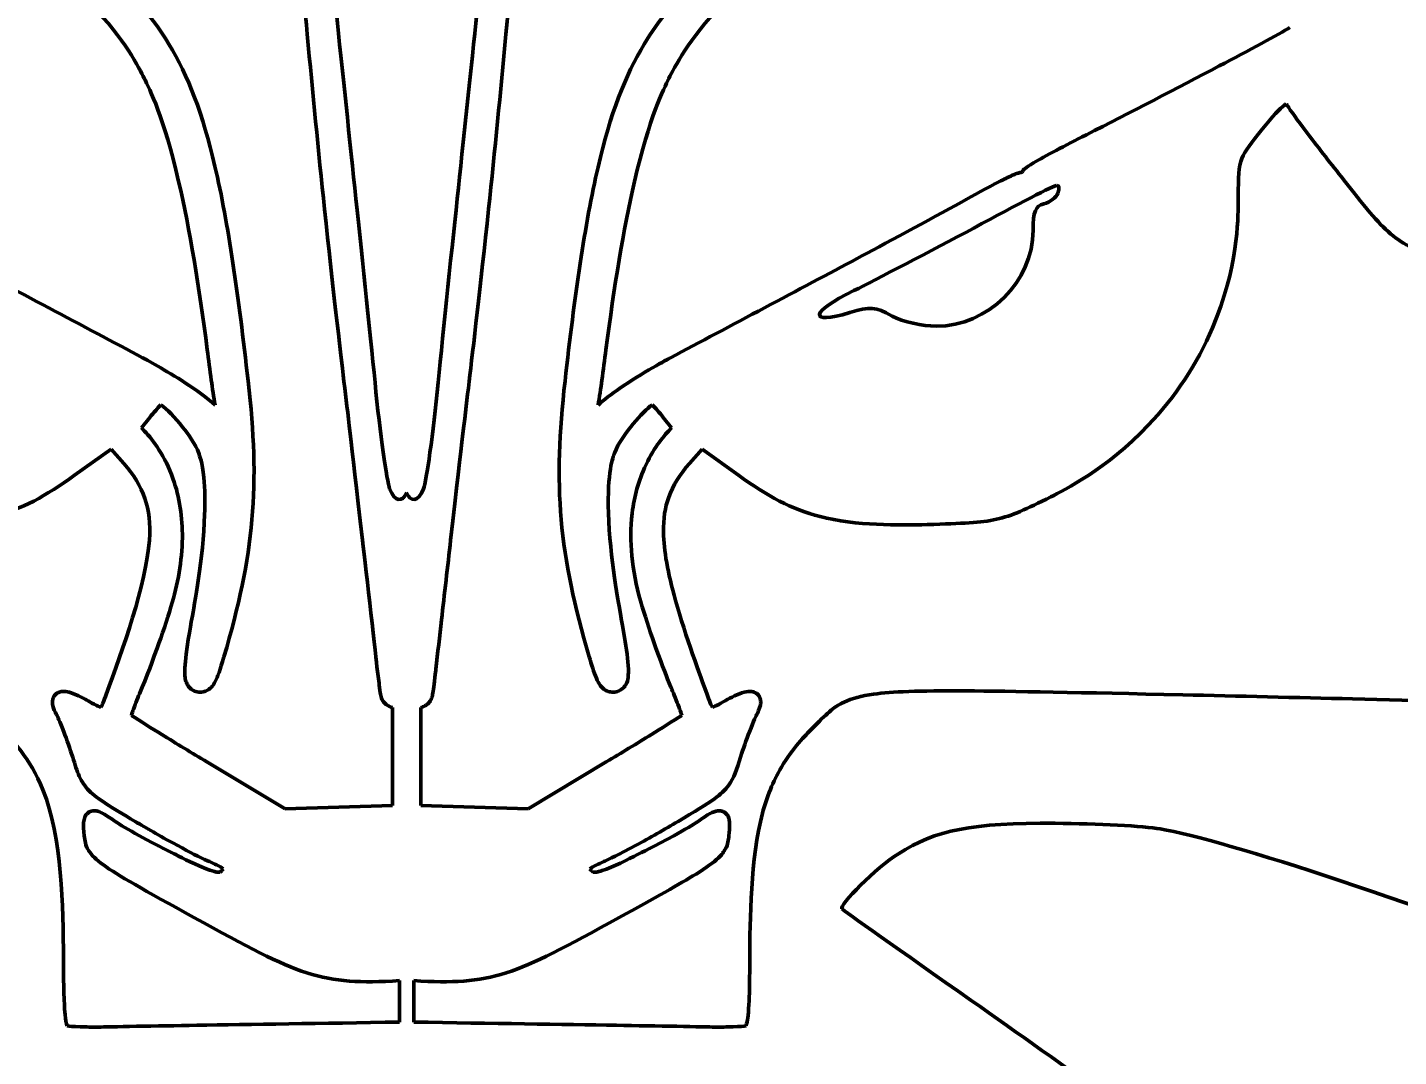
# Model space of a CAD drawing. Header units: millimetres. Extents: x 0 to 594, y 0 to 420.
# Drawn here: x 196.2 to 292.7, y 225.1 to 297.5 of the extents above; entities that cross this region are included whole.
import ezdxf

# ---------------------------------------------------------------- set-up
doc = ezdxf.new("R2010")
doc.units = ezdxf.units.MM
doc.header["$LTSCALE"] = 0.75
doc.layers.add('Dimensions', color=7, linetype='Continuous', lineweight=25)
doc.layers.add('Visible', color=7, linetype='Continuous', lineweight=50)
doc.styles.get("Standard").update_dxf_attribs({"font": 'arial.ttf'})
doc.dimstyles.new('ISO-25', dxfattribs={"dimtxt": 3.5, "dimasz": 3.5, "dimexe": 2.1, "dimexo": 2.1, "dimgap": 1.4, "dimtad": 1, "dimzin": 12, "dimdsep": 46, "dimtxsty": 'Standard', "dimcen": 0, "dimclrd": 256, "dimclre": 256, "dimclrt": 256, "dimazin": 3, "dimtp": 0.1, "dimtm": 0.1, "dimtfac": 0.714286, "dimtmove": 0, "dimatfit": 3, "dimfxl": 1, "dimtzin": 12, "dimarcsym": 0})

# ---------------------------------------------------------------- blocks, each defined once
blk = doc.blocks.new('*D9')
at = {"layer": 'Defpoints', "color": 0, "transparency": 16777216}
for p in [(76.672313, 249.215953), (369.113087, 249.215953), (369.113087, 22.303294)]:
    blk.add_point(p, dxfattribs=at)
at = {"layer": 'Dimensions', "lineweight": -2, "transparency": 16777216}
for p, q in [((76.672313, 247.115953), (76.672313, 20.203294)), ((369.113087, 247.115953), (369.113087, 20.203294)), ((80.172313, 22.303294), (365.613087, 22.303294))]:
    blk.add_line(p, q, dxfattribs=at)
at = {"layer": 'Dimensions', "transparency": 16777216}
for points in [[(80.172313, 22.886627), (80.172313, 21.71996), (76.672313, 22.303294)], [(365.613087, 22.886627), (365.613087, 21.71996), (369.113087, 22.303294)]]:
    blk.add_solid(points, dxfattribs=at)
at = {"layer": 'Dimensions', "transparency": 16777216, "insert": (222.8927, 25.490299), "char_height": 3.5, "attachment_point": 5}
blk.add_mtext('292.44', dxfattribs=at)
blk = doc.blocks.new('*D12')
at = {"layer": 'Defpoints', "color": 0, "transparency": 16777216}
for p in [(223.95971, 403.259627), (223.3927, 105.70702), (403.937797, 105.362977)]:
    blk.add_point(p, dxfattribs=at)
at = {"layer": 'Dimensions', "lineweight": -2, "transparency": 16777216}
for p, q in [((226.059706, 403.255625), (406.604803, 402.911582)), ((404.498137, 399.41559), (403.944466, 108.862971)), ((225.492696, 105.703018), (406.037793, 105.358975))]:
    blk.add_line(p, q, dxfattribs=at)
at = {"layer": 'Dimensions', "transparency": 16777216}
for points in [[(403.914805, 399.416702), (405.081469, 399.414479), (404.504807, 402.915584)], [(403.361134, 108.864082), (404.527799, 108.861859), (403.937797, 105.362977)]]:
    blk.add_solid(points, dxfattribs=at)
at = {"layer": 'Dimensions', "transparency": 16777216, "insert": (401.034302, 254.145354), "char_height": 3.5, "attachment_point": 5, "rotation": 89.89079416}
blk.add_mtext('297.55', dxfattribs=at)

msp = doc.modelspace()

# ---------------------------------------------------------------- linework, layer by layer
at = {"layer": 'Visible'}
for p, q in [((204.826, 270.083, 7.5), (204.248, 269.34, 7.5)), ((204.248, 269.34, 7.5), (204.455, 269.122, 7.5)), ((241.537, 269.34, 7.5), (240.959, 270.083, 7.5)), ((241.33, 269.122, 7.5), (241.537, 269.34, 7.5)), ((202.1, 267.85, 7.5), (199.531, 266.01, 7.5)), ((202.99, 266.841, 7.5), (202.1, 267.85, 7.5)), ((243.686, 267.85, 7.5), (242.795, 266.841, 7.5)), ((246.254, 266.01, 7.5), (243.686, 267.85, 7.5)), ((221.893, 242.779, 7.5), (221.893, 249.683, 7.5)), ((223.893, 249.683, 7.5), (223.893, 242.779, 7.5)), ((208.842, 245.843, 7.5), (214.344, 242.541, 7.5)), ((231.441, 242.541, 7.5), (236.944, 245.843, 7.5)), ((214.344, 242.541, 7.5), (221.893, 242.779, 7.5)), ((223.893, 242.779, 7.5), (231.441, 242.541, 7.5)), ((222.393, 227.542, 7.5), (222.393, 230.458, 7.5)), ((223.393, 230.458, 7.5), (223.393, 227.542, 7.5))]:
    msp.add_line(p, q, dxfattribs=at)
for points, knots in [([(215.904, 297.04, 7.5), (215.555, 300.641, 7.5), (215.353, 302.758, 7.5), (215.015, 305.511, 7.5), (214.82, 306.906, 7.5), (214.578, 307.473, 7.5)], [0, 0, 0, 0, 1.085245, 1.085245, 1.75297, 1.75297, 1.75297, 1.75297]), ([(231.208, 307.473, 7.5), (231.073, 307.158, 7.5), (230.966, 306.617, 7.5), (230.623, 304.751, 7.5), (230.348, 301.859, 7.5), (229.881, 297.04, 7.5)], [0, 0, 0, 0, 0.1030028, 0.1030028, 0.6949601, 0.6949601, 0.6949601, 0.6949601]), ([(197.804, 304.724, 7.5), (198.78, 304.225, 7.5), (199.806, 303.438, 7.5), (202.701, 300.951, 7.5), (204.9, 298.48, 7.5), (206.169, 296.339, 7.5)], [0, 0, 0, 0, 0.329047, 0.329047, 1.140459, 1.140459, 1.140459, 1.140459]), ([(239.617, 296.339, 7.5), (240.556, 297.925, 7.5), (241.997, 299.677, 7.5), (244.959, 302.654, 7.5), (246.602, 304.018, 7.5), (247.981, 304.724, 7.5)], [0, 0, 0, 0, 0.552989, 0.552989, 1.089423, 1.089423, 1.089423, 1.089423]), ([(204.428, 293.933, 7.5), (204.092, 294.604, 7.5), (203.013, 296.764, 7.5), (199.253, 300.56, 7.5), (197.521, 301.832, 7.5), (195.632, 302.844, 7.5)], [0, 0, 0, 0, 0.2250321, 0.2250321, 0.3755521, 0.3755521, 0.3755521, 0.3755521]), ([(250.154, 302.844, 7.5), (248.264, 301.832, 7.5), (246.532, 300.56, 7.5), (242.773, 296.764, 7.5), (241.693, 294.604, 7.5), (241.358, 293.933, 7.5)], [0, 0, 0, 0, 0.642857, 0.642857, 1.603949, 1.603949, 1.603949, 1.603949]), ([(270.729, 289.961, 7.5), (273.766, 291.51, 7.5), (277.164, 293.262, 7.5), (282.081, 295.853, 7.5), (284.351, 297.067, 7.5), (285.055, 297.515, 7.5)], [0, 0, 0, 0, 1.022757, 1.022757, 1.719992, 1.719992, 1.719992, 1.719992]), ([(206.169, 296.339, 7.5), (207.521, 294.112, 7.5), (208.542, 291.451, 7.5), (210.347, 283.726, 7.5), (211.068, 278.616, 7.5), (211.742, 272.642, 7.5)], [0, 0, 0, 0, 0.781588, 0.781588, 1.62773, 1.62773, 1.62773, 1.62773]), ([(218.487, 272.608, 7.5), (218.227, 274.803, 7.5), (217.694, 279.319, 7.5), (216.678, 288.903, 7.5), (216.286, 292.915, 7.5), (215.904, 297.04, 7.5)], [0, 0, 0, 0, 0.663102, 0.663102, 1.1768, 1.1768, 1.1768, 1.1768]), ([(229.881, 297.04, 7.5), (229.499, 292.915, 7.5), (229.108, 288.903, 7.5), (228.092, 279.319, 7.5), (227.558, 274.803, 7.5), (227.299, 272.608, 7.5)], [0, 0, 0, 0, 1.242801, 1.242801, 2.84706, 2.84706, 2.84706, 2.84706]), ([(234.043, 272.64, 7.5), (234.716, 278.606, 7.5), (235.433, 283.688, 7.5), (237.234, 291.426, 7.5), (238.258, 294.102, 7.5), (239.617, 296.339, 7.5)], [0, 0, 0, 0, 1.800978, 1.800978, 3.483544, 3.483544, 3.483544, 3.483544]), ([(208.863, 274.845, 7.5), (208.283, 279.287, 7.5), (207.64, 283.3, 7.5), (205.797, 291.225, 7.5), (204.818, 293.162, 7.5), (204.428, 293.933, 7.5)], [0, 0, 0, 0, 1.343805, 1.343805, 3.147369, 3.147369, 3.147369, 3.147369]), ([(241.358, 293.933, 7.5), (240.968, 293.162, 7.5), (239.989, 291.225, 7.5), (238.145, 283.3, 7.5), (237.502, 279.287, 7.5), (236.922, 274.845, 7.5)], [0, 0, 0, 0, 0.2592352, 0.2592352, 0.4523868, 0.4523868, 0.4523868, 0.4523868]), ([(284.799, 292.129, 7.5), (284.756, 292.109, 7.5), (284.679, 292.065, 7.5), (284.17, 291.637, 7.5), (283.601, 290.969, 7.5), (282.855, 290.037, 7.5)], [0, 0, 0, 0, 0.0142425, 0.0142425, 0.05784349, 0.05784349, 0.05784349, 0.05784349]), ([(284.889, 292.001, 7.5), (284.873, 292.027, 7.5), (284.856, 292.054, 7.5), (284.827, 292.096, 7.5), (284.813, 292.113, 7.5), (284.799, 292.129, 7.5)], [0, 0, 0, 0, 0.00907059, 0.00907059, 0.01540379, 0.01540379, 0.01540379, 0.01540379]), ([(288.66, 287.022, 7.5), (287.829, 288.064, 7.5), (286.944, 289.201, 7.5), (285.645, 290.92, 7.5), (285.048, 291.721, 7.5), (284.889, 292.001, 7.5)], [0, 0, 0, 0, 0.3999372, 0.3999372, 0.6724719, 0.6724719, 0.6724719, 0.6724719]), ([(266.213, 287.343, 7.5), (266.234, 287.388, 7.5), (266.26, 287.431, 7.5), (266.329, 287.515, 7.5), (266.372, 287.556, 7.5), (266.527, 287.682, 7.5), (266.701, 287.8, 7.5), (267.804, 288.455, 7.5), (269.199, 289.196, 7.5), (270.729, 289.961, 7.5)], [0, 0, 0, 0, 0.0150546, 0.0150546, 0.0323742, 0.0323742, 0.0665895, 0.0665895, 0.1505627, 0.1505627, 0.1505627, 0.1505627]), ([(282.855, 290.037, 7.5), (282.116, 289.103, 7.5), (281.775, 288.656, 7.5), (281.416, 287.444, 7.5), (281.416, 286.596, 7.5), (281.416, 285.108, 7.5)], [0, 0, 0, 0, 0.3570419, 0.3570419, 0.7481448, 0.7481448, 0.7481448, 0.7481448]), ([(261.94, 285.228, 7.5), (262.8, 285.71, 7.5), (263.772, 286.238, 7.5), (264.888, 286.807, 7.5), (265.238, 286.982, 7.5), (265.614, 287.154, 7.5), (265.73, 287.205, 7.5), (265.958, 287.291, 7.5), (266.055, 287.316, 7.5), (266.152, 287.316, 7.5)], [0, 0, 0, 0, 0.2955438, 0.2955438, 0.3932247, 0.3932247, 0.4256138, 0.4256138, 0.4676525, 0.4676525, 0.4676525, 0.4676525]), ([(266.152, 287.316, 7.5), (266.152, 287.316, 7.5), (266.152, 287.316, 7.5), (266.152, 287.316, 7.5), (266.152, 287.316, 7.5), (266.152, 287.316, 7.5), (266.152, 287.316, 7.5), (266.152, 287.316, 7.5), (266.152, 287.316, 7.5), (266.153, 287.317, 7.5), (266.157, 287.318, 7.5), (266.17, 287.325, 7.5), (266.204, 287.341, 7.5), (266.213, 287.343, 7.5)], [0, 0, 0, 0, 0.00000102, 0.00000102, 0.000003599, 0.000003599, 0.000005651, 0.000005651, 0.000015367, 0.000015367, 0.000131933, 0.000131933, 0.00334078, 0.00334078, 0.00334078, 0.00334078]), ([(295.869, 280.924, 7.5), (294.05, 281.763, 7.5), (293.08, 282.211, 7.5), (291.211, 283.787, 7.5), (290.342, 284.879, 7.5), (288.66, 287.022, 7.5)], [0, 0, 0, 0, 0.600852, 0.600852, 1.192588, 1.192588, 1.192588, 1.192588]), ([(183.845, 285.228, 7.5), (185.982, 284.044, 7.5), (189.532, 282.145, 7.5), (195.121, 279.159, 7.5), (200.263, 276.43, 7.5), (204.316, 274.279, 7.5)], [0, 0, 0, 0, 0.73284, 0.73284, 2.468336, 2.468336, 2.468336, 2.468336]), ([(241.469, 274.279, 7.5), (245.522, 276.43, 7.5), (250.664, 279.159, 7.5), (256.254, 282.145, 7.5), (259.803, 284.044, 7.5), (261.94, 285.228, 7.5)], [0, 0, 0, 0, 1.376563, 1.376563, 1.957838, 1.957838, 1.957838, 1.957838]), ([(281.416, 285.108, 7.5), (281.411, 284.088, 7.5), (281.395, 280.56, 7.5), (278.525, 273.839, 7.5), (276.99, 271.524, 7.5), (272.147, 266.434, 7.5), (269.132, 264.942, 7.5), (268.239, 264.5, 7.5)], [0, 0, 0, 0, 0.3059041, 0.3059041, 0.4913188, 0.4913188, 0.7779975, 0.7779975, 0.7779975, 0.7779975]), ([(204.316, 274.279, 7.5), (204.556, 274.151, 7.5), (205.915, 273.422, 7.5), (207.989, 272.069, 7.5), (208.91, 271.435, 7.5), (209.413, 270.931, 7.5)], [0, 0, 0, 0, 0.081646, 0.081646, 0.1191829, 0.1191829, 0.1191829, 0.1191829]), ([(209.413, 270.931, 7.5), (209.322, 271.475, 7.5), (209.222, 272.167, 7.5), (209.05, 273.402, 7.5), (208.952, 274.149, 7.5), (208.863, 274.845, 7.5)], [0, 0, 0, 0, 0.1653684, 0.1653684, 0.3782228, 0.3782228, 0.3782228, 0.3782228]), ([(236.922, 274.845, 7.5), (236.833, 274.149, 7.5), (236.735, 273.402, 7.5), (236.563, 272.167, 7.5), (236.464, 271.475, 7.5), (236.372, 270.931, 7.5)], [0, 0, 0, 0, 0.210509, 0.210509, 0.3740552, 0.3740552, 0.3740552, 0.3740552]), ([(236.372, 270.931, 7.5), (236.743, 271.302, 7.5), (237.337, 271.741, 7.5), (239.48, 273.213, 7.5), (241.28, 274.178, 7.5), (241.469, 274.279, 7.5)], [0, 0, 0, 0, 0.157493, 0.157493, 0.6171201, 0.6171201, 0.6171201, 0.6171201]), ([(211.742, 272.642, 7.5), (212.159, 268.99, 7.5), (212.282, 265.965, 7.5), (211.742, 259.81, 7.5), (211.09, 256.818, 7.5), (210.042, 253.238, 7.5)], [0, 0, 0, 0, 1.102597, 1.102597, 2.208065, 2.208065, 2.208065, 2.208065]), ([(220.829, 252.363, 7.5), (220.761, 252.969, 7.5), (220.044, 259.266, 7.5), (218.909, 269.122, 7.5), (218.797, 270.051, 7.5), (218.487, 272.608, 7.5)], [0, 0, 0, 0, 0.1828314, 0.1828314, 0.8264784, 0.8264784, 0.8264784, 0.8264784]), ([(227.299, 272.608, 7.5), (226.989, 270.051, 7.5), (226.876, 269.122, 7.5), (225.779, 259.596, 7.5), (225.555, 257.635, 7.5), (225.217, 254.675, 7.5), (225.085, 253.519, 7.5), (224.957, 252.363, 7.5)], [0, 0, 0, 0, 0.772644, 0.772644, 0.958893, 0.958893, 1.078176, 1.078176, 1.078176, 1.078176]), ([(235.744, 253.237, 7.5), (234.696, 256.817, 7.5), (234.043, 259.809, 7.5), (233.503, 265.964, 7.5), (233.627, 268.989, 7.5), (234.043, 272.64, 7.5)], [0, 0, 0, 0, 1.119171, 1.119171, 2.235421, 2.235421, 2.235421, 2.235421]), ([(205.607, 270.973, 7.5), (205.483, 270.848, 7.5), (205.357, 270.709, 7.5), (205.099, 270.417, 7.5), (204.96, 270.25, 7.5), (204.826, 270.083, 7.5)], [0, 0, 0, 0, 0.0526769, 0.0526769, 0.1157608, 0.1157608, 0.1157608, 0.1157608]), ([(208.266, 267.569, 7.5), (208.046, 268.156, 7.5), (207.522, 268.904, 7.5), (206.594, 270.08, 7.5), (206.019, 270.662, 7.5), (205.607, 270.973, 7.5)], [0, 0, 0, 0, 0.187954, 0.187954, 0.4486485, 0.4486485, 0.4486485, 0.4486485]), ([(240.179, 270.973, 7.5), (239.821, 270.703, 7.5), (239.333, 270.223, 7.5), (238.39, 269.087, 7.5), (237.769, 268.234, 7.5), (237.52, 267.569, 7.5)], [0, 0, 0, 0, 0.1344241, 0.1344241, 0.2596589, 0.2596589, 0.2596589, 0.2596589]), ([(240.959, 270.083, 7.5), (240.826, 270.25, 7.5), (240.686, 270.417, 7.5), (240.429, 270.709, 7.5), (240.302, 270.848, 7.5), (240.179, 270.973, 7.5)], [0, 0, 0, 0, 0.0639793, 0.0639793, 0.117404, 0.117404, 0.117404, 0.117404]), ([(204.455, 269.122, 7.5), (205.064, 268.455, 7.5), (205.883, 267.377, 7.5), (206.928, 264.445, 7.5), (207.128, 263.032, 7.5), (207.097, 259.971, 7.5), (206.795, 258.332, 7.5), (206.308, 256.761, 7.5)], [0, 0, 0, 0, 0.2710402, 0.2710402, 0.4978995, 0.4978995, 0.759713, 0.759713, 0.759713, 0.759713]), ([(239.477, 256.761, 7.5), (238.8, 258.945, 7.5), (238.555, 261.021, 7.5), (238.823, 264.081, 7.5), (239.083, 265.217, 7.5), (240.089, 267.628, 7.5), (240.805, 268.547, 7.5), (241.33, 269.122, 7.5)], [0, 0, 0, 0, 0.685784, 0.685784, 1.104487, 1.104487, 1.626359, 1.626359, 1.626359, 1.626359]), ([(207.781, 255.922, 7.5), (207.952, 256.834, 7.5), (208.572, 260.141, 7.5), (208.713, 264.092, 7.5), (208.708, 265.013, 7.5), (208.515, 266.922, 7.5), (208.324, 267.418, 7.5), (208.266, 267.569, 7.5)], [0, 0, 0, 0, 0.2783513, 0.2783513, 0.3547972, 0.3547972, 0.4511608, 0.4511608, 0.4511608, 0.4511608]), ([(237.52, 267.569, 7.5), (237.415, 267.298, 7.5), (237.006, 266.235, 7.5), (237.2, 260.214, 7.5), (237.832, 256.845, 7.5), (238.005, 255.922, 7.5)], [0, 0, 0, 0, 0.0872296, 0.0872296, 0.1816448, 0.1816448, 0.1816448, 0.1816448]), ([(201.745, 250.592, 7.5), (202.871, 253.629, 7.5), (204.582, 258.354, 7.5), (204.872, 262.62, 7.5), (204.757, 263.559, 7.5), (204.182, 265.252, 7.5), (203.692, 266.032, 7.5), (202.99, 266.841, 7.5)], [0, 0, 0, 0, 0.971519, 0.971519, 1.339888, 1.339888, 1.728156, 1.728156, 1.728156, 1.728156]), ([(242.795, 266.841, 7.5), (242.122, 266.065, 7.5), (241.638, 265.311, 7.5), (241.083, 263.752, 7.5), (240.954, 262.955, 7.5), (240.99, 260.709, 7.5), (241.269, 259.166, 7.5), (242.523, 254.685, 7.5), (243.567, 251.869, 7.5), (244.04, 250.592, 7.5)], [0, 0, 0, 0, 0.308414, 0.308414, 0.569734, 0.569734, 0.920281, 0.920281, 1.371852, 1.371852, 1.371852, 1.371852]), ([(199.531, 266.01, 7.5), (197.495, 264.539, 7.5), (195.811, 263.621, 7.5), (191.28, 262.448, 7.5), (188.21, 262.495, 7.5), (186.247, 262.543, 7.5)], [0, 0, 0, 0, 0.753793, 0.753793, 1.696052, 1.696052, 1.696052, 1.696052]), ([(259.538, 262.543, 7.5), (257.575, 262.495, 7.5), (254.506, 262.448, 7.5), (249.974, 263.621, 7.5), (248.291, 264.539, 7.5), (246.254, 266.01, 7.5)], [0, 0, 0, 0, 0.589167, 0.589167, 1.060491, 1.060491, 1.060491, 1.060491]), ([(268.239, 264.5, 7.5), (266.458, 263.619, 7.5), (265.525, 263.163, 7.5), (263.29, 262.664, 7.5), (262.025, 262.623, 7.5), (259.538, 262.543, 7.5)], [0, 0, 0, 0, 0.596009, 0.596009, 1.184304, 1.184304, 1.184304, 1.184304]), ([(206.308, 256.761, 7.5), (206.041, 255.849, 7.5), (205.669, 254.761, 7.5), (204.769, 252.26, 7.5), (204.504, 251.625, 7.5), (204.288, 251.105, 7.5)], [0, 0, 0, 0, 0.2851659, 0.2851659, 0.7836532, 0.7836532, 0.7836532, 0.7836532]), ([(241.498, 251.105, 7.5), (241.165, 251.903, 7.5), (240.953, 252.436, 7.5), (240.117, 254.761, 7.5), (239.744, 255.849, 7.5), (239.477, 256.761, 7.5)], [0, 0, 0, 0, 0.259477, 0.259477, 0.4263312, 0.4263312, 0.4263312, 0.4263312]), ([(210.042, 253.238, 7.5), (209.772, 252.312, 7.5), (209.583, 251.809, 7.5), (209.357, 251.36, 7.5), (209.275, 251.23, 7.5), (209.101, 251.039, 7.5), (209.019, 250.969, 7.5), (208.816, 250.845, 7.5), (208.695, 250.797, 7.5), (208.434, 250.747, 7.5), (208.296, 250.748, 7.5), (208.036, 250.802, 7.5), (207.915, 250.851, 7.5), (207.711, 250.985, 7.5), (207.625, 251.063, 7.5), (207.487, 251.238, 7.5), (207.434, 251.332, 7.5), (207.35, 251.54, 7.5), (207.323, 251.651, 7.5), (207.282, 251.951, 7.5), (207.279, 252.175, 7.5), (207.356, 253.598, 7.5), (207.7, 255.481, 7.5), (207.781, 255.922, 7.5)], [0, 0, 0, 0, 0.289463, 0.289463, 0.43766, 0.43766, 0.545321, 0.545321, 0.673865, 0.673865, 0.810175, 0.810175, 0.938566, 0.938566, 1.053402, 1.053402, 1.160608, 1.160608, 1.275729, 1.275729, 1.458944, 1.458944, 2.183778, 2.183778, 2.183778, 2.183778]), ([(238.005, 255.922, 7.5), (238.227, 254.706, 7.5), (238.601, 252.66, 7.5), (238.458, 251.623, 7.5), (238.417, 251.452, 7.5), (238.259, 251.178, 7.5), (238.18, 251.082, 7.5), (237.981, 250.913, 7.5), (237.862, 250.846, 7.5), (237.605, 250.763, 7.5), (237.471, 250.747, 7.5), (237.219, 250.765, 7.5), (237.104, 250.794, 7.5), (236.895, 250.885, 7.5), (236.802, 250.943, 7.5), (236.635, 251.087, 7.5), (236.563, 251.17, 7.5), (236.418, 251.378, 7.5), (236.338, 251.525, 7.5), (236.078, 252.138, 7.5), (235.897, 252.712, 7.5), (235.744, 253.237, 7.5)], [0, 0, 0, 0, 0.3709892, 0.3709892, 0.4324483, 0.4324483, 0.4722058, 0.4722058, 0.5158316, 0.5158316, 0.5587925, 0.5587925, 0.5967753, 0.5967753, 0.6317797, 0.6317797, 0.667342, 0.667342, 0.7123111, 0.7123111, 0.7996645, 0.7996645, 0.7996645, 0.7996645]), ([(221.077, 250.507, 7.5), (221.051, 250.619, 7.5), (221.029, 250.774, 7.5), (220.938, 251.502, 7.5), (220.887, 251.933, 7.5), (220.829, 252.363, 7.5)], [0, 0, 0, 0, 0.03445406, 0.03445406, 0.08442119, 0.08442119, 0.08442119, 0.08442119]), ([(224.957, 252.363, 7.5), (224.944, 252.272, 7.5), (224.92, 252.094, 7.5), (224.795, 251.093, 7.5), (224.757, 250.721, 7.5), (224.709, 250.507, 7.5)], [0, 0, 0, 0, 0.02769751, 0.02769751, 0.08680442, 0.08680442, 0.08680442, 0.08680442]), ([(204.288, 251.105, 7.5), (204.158, 250.803, 7.5), (204.032, 250.505, 7.5), (203.732, 249.723, 7.5), (203.615, 249.404, 7.5), (203.524, 249.12, 7.5)], [0, 0, 0, 0, 0.0984, 0.0984, 0.1544879, 0.1544879, 0.1544879, 0.1544879]), ([(242.262, 249.12, 7.5), (242.17, 249.404, 7.5), (242.054, 249.723, 7.5), (241.754, 250.504, 7.5), (241.555, 250.972, 7.5), (241.498, 251.105, 7.5)], [0, 0, 0, 0, 0.0894853, 0.0894853, 0.2461597, 0.2461597, 0.2461597, 0.2461597]), ([(251.391, 248.155, 7.5), (252.505, 249.269, 7.5), (252.856, 249.658, 7.5), (254.226, 250.308, 7.5), (254.877, 250.487, 7.5), (258.356, 250.977, 7.5), (263.115, 250.874, 7.5), (277.514, 250.565, 7.5)], [0, 0, 0, 0, 0.472602, 0.472602, 0.782133, 0.782133, 1.699563, 1.699563, 1.699563, 1.699563]), ([(198.241, 249.196, 7.5), (198.176, 249.323, 7.5), (198.022, 249.618, 7.5), (197.969, 250.019, 7.5), (197.969, 250.124, 7.5), (198.009, 250.321, 7.5), (198.045, 250.408, 7.5), (198.148, 250.562, 7.5), (198.212, 250.626, 7.5), (198.359, 250.723, 7.5), (198.437, 250.757, 7.5), (198.615, 250.801, 7.5), (198.712, 250.808, 7.5), (198.943, 250.796, 7.5), (199.095, 250.766, 7.5), (199.75, 250.554, 7.5), (200.283, 250.253, 7.5), (200.478, 250.143, 7.5)], [0, 0, 0, 0, 0.0426031, 0.0426031, 0.0577389, 0.0577389, 0.0713513, 0.0713513, 0.0843674, 0.0843674, 0.0966405, 0.0966405, 0.1106618, 0.1106618, 0.1296525, 0.1296525, 0.1780279, 0.1780279, 0.1780279, 0.1780279]), ([(200.478, 250.143, 7.5), (200.631, 250.055, 7.5), (200.869, 249.919, 7.5), (201.116, 249.797, 7.5), (201.273, 249.721, 7.5), (201.373, 249.698, 7.5)], [0, 0, 0, 0, 0.05277031, 0.05277031, 0.06930545, 0.06930545, 0.06930545, 0.06930545]), ([(201.373, 249.698, 7.5), (201.431, 249.777, 7.5), (201.494, 249.924, 7.5), (201.597, 250.169, 7.5), (201.681, 250.41, 7.5), (201.745, 250.592, 7.5)], [0, 0, 0, 0, 0.0292837, 0.0292837, 0.1206966, 0.1206966, 0.1206966, 0.1206966]), ([(221.893, 249.683, 7.5), (221.761, 249.708, 7.5), (221.635, 249.758, 7.5), (221.417, 249.901, 7.5), (221.326, 249.988, 7.5), (221.202, 250.161, 7.5), (221.161, 250.238, 7.5), (221.106, 250.38, 7.5), (221.088, 250.443, 7.5), (221.077, 250.507, 7.5)], [0, 0, 0, 0, 0.0403118, 0.0403118, 0.0779812, 0.0779812, 0.104118, 0.104118, 0.1236165, 0.1236165, 0.1236165, 0.1236165]), ([(224.709, 250.507, 7.5), (224.686, 250.381, 7.5), (224.64, 250.261, 7.5), (224.503, 250.037, 7.5), (224.411, 249.937, 7.5), (224.239, 249.813, 7.5), (224.171, 249.775, 7.5), (224.033, 249.717, 7.5), (223.964, 249.696, 7.5), (223.893, 249.683, 7.5)], [0, 0, 0, 0, 0.0383987, 0.0383987, 0.0788545, 0.0788545, 0.1020654, 0.1020654, 0.1238193, 0.1238193, 0.1238193, 0.1238193]), ([(244.04, 250.592, 7.5), (244.103, 250.414, 7.5), (244.186, 250.178, 7.5), (244.288, 249.932, 7.5), (244.353, 249.779, 7.5), (244.412, 249.698, 7.5)], [0, 0, 0, 0, 0.05647902, 0.05647902, 0.07561138, 0.07561138, 0.07561138, 0.07561138]), ([(244.412, 249.698, 7.5), (244.509, 249.72, 7.5), (244.655, 249.79, 7.5), (244.901, 249.91, 7.5), (245.139, 250.046, 7.5), (245.307, 250.143, 7.5)], [0, 0, 0, 0, 0.029628, 0.029628, 0.1348362, 0.1348362, 0.1348362, 0.1348362]), ([(245.307, 250.143, 7.5), (245.499, 250.251, 7.5), (246.024, 250.547, 7.5), (246.709, 250.773, 7.5), (246.889, 250.805, 7.5), (247.148, 250.804, 7.5), (247.25, 250.788, 7.5), (247.435, 250.72, 7.5), (247.515, 250.672, 7.5), (247.649, 250.548, 7.5), (247.701, 250.476, 7.5), (247.776, 250.318, 7.5), (247.798, 250.235, 7.5), (247.818, 250.048, 7.5), (247.811, 249.945, 7.5), (247.739, 249.573, 7.5), (247.601, 249.305, 7.5), (247.544, 249.196, 7.5)], [0, 0, 0, 0, 0.0658427, 0.0658427, 0.0967479, 0.0967479, 0.1173343, 0.1173343, 0.1360599, 0.1360599, 0.1538439, 0.1538439, 0.1710276, 0.1710276, 0.1914142, 0.1914142, 0.2465495, 0.2465495, 0.2465495, 0.2465495]), ([(277.514, 250.565, 7.5), (281.383, 250.474, 7.5), (285.573, 250.373, 7.5), (294.048, 250.165, 7.5), (298.803, 250.046, 7.5), (303.409, 249.929, 7.5)], [0, 0, 0, 0, 1.160964, 1.160964, 2.536268, 2.536268, 2.536268, 2.536268]), ([(199.397, 246.184, 7.5), (199.205, 246.761, 7.5), (198.979, 247.4, 7.5), (198.424, 248.856, 7.5), (198.392, 248.917, 7.5), (198.241, 249.196, 7.5)], [0, 0, 0, 0, 0.1824785, 0.1824785, 0.47067, 0.47067, 0.47067, 0.47067]), ([(203.524, 249.12, 7.5), (204.124, 248.729, 7.5), (205.007, 248.18, 7.5), (206.686, 247.144, 7.5), (207.79, 246.474, 7.5), (208.842, 245.843, 7.5)], [0, 0, 0, 0, 0.2148085, 0.2148085, 0.5524922, 0.5524922, 0.5524922, 0.5524922]), ([(236.944, 245.843, 7.5), (237.996, 246.474, 7.5), (239.099, 247.144, 7.5), (240.779, 248.18, 7.5), (241.661, 248.729, 7.5), (242.262, 249.12, 7.5)], [0, 0, 0, 0, 0.3680911, 0.3680911, 0.6022425, 0.6022425, 0.6022425, 0.6022425]), ([(247.544, 249.196, 7.5), (247.501, 249.117, 7.5), (247.333, 248.783, 7.5), (246.807, 247.4, 7.5), (246.581, 246.761, 7.5), (246.388, 246.184, 7.5)], [0, 0, 0, 0, 0.02702927, 0.02702927, 0.04567317, 0.04567317, 0.04567317, 0.04567317]), ([(194.394, 248.155, 7.5), (195.084, 247.457, 7.5), (196.392, 246.134, 7.5), (198.646, 240.555, 7.5), (198.731, 235.657, 7.5), (198.747, 232.008, 7.5)], [0, 0, 0, 0, 0.2944513, 0.2944513, 0.7265444, 0.7265444, 0.7265444, 0.7265444]), ([(247.039, 232.008, 7.5), (247.05, 234.672, 7.5), (247.102, 239.099, 7.5), (248.244, 243.381, 7.5), (248.665, 244.454, 7.5), (250.073, 246.821, 7.5), (250.996, 247.755, 7.5), (251.391, 248.155, 7.5)], [0, 0, 0, 0, 0.799007, 0.799007, 1.090371, 1.090371, 1.471532, 1.471532, 1.471532, 1.471532]), ([(203.786, 241.658, 7.5), (202.047, 242.689, 7.5), (201.144, 243.227, 7.5), (200.248, 244.129, 7.5), (200.035, 244.453, 7.5), (199.691, 245.213, 7.5), (199.557, 245.643, 7.5), (199.397, 246.184, 7.5)], [0, 0, 0, 0, 0.606597, 0.606597, 0.935048, 0.935048, 1.249083, 1.249083, 1.249083, 1.249083]), ([(246.388, 246.184, 7.5), (246.127, 245.303, 7.5), (245.936, 244.716, 7.5), (245.301, 243.855, 7.5), (244.984, 243.564, 7.5), (243.978, 242.831, 7.5), (243.172, 242.353, 7.5), (241.999, 241.658, 7.5)], [0, 0, 0, 0, 0.275727, 0.275727, 0.4540203, 0.4540203, 0.6934681, 0.6934681, 0.6934681, 0.6934681]), ([(200.21, 240.648, 7.5), (200.166, 241.053, 7.5), (200.147, 241.349, 7.5), (200.175, 241.719, 7.5), (200.199, 241.848, 7.5), (200.295, 242.075, 7.5), (200.353, 242.149, 7.5), (200.466, 242.265, 7.5), (200.54, 242.316, 7.5), (200.7, 242.384, 7.5), (200.782, 242.402, 7.5), (200.956, 242.411, 7.5), (201.045, 242.4, 7.5), (201.253, 242.348, 7.5), (201.38, 242.294, 7.5), (201.768, 242.085, 7.5), (202.065, 241.883, 7.5), (202.421, 241.626, 7.5)], [0, 0, 0, 0, 0.1222364, 0.1222364, 0.1946641, 0.1946641, 0.2632083, 0.2632083, 0.3500249, 0.3500249, 0.4302904, 0.4302904, 0.5168491, 0.5168491, 0.6346702, 0.6346702, 0.8318127, 0.8318127, 0.8318127, 0.8318127]), ([(243.364, 241.626, 7.5), (243.745, 241.901, 7.5), (244.031, 242.093, 7.5), (244.457, 242.322, 7.5), (244.629, 242.387, 7.5), (244.912, 242.415, 7.5), (245.005, 242.401, 7.5), (245.164, 242.357, 7.5), (245.245, 242.317, 7.5), (245.381, 242.209, 7.5), (245.436, 242.146, 7.5), (245.527, 241.999, 7.5), (245.56, 241.917, 7.5), (245.614, 241.709, 7.5), (245.626, 241.575, 7.5), (245.629, 241.21, 7.5), (245.608, 240.952, 7.5), (245.575, 240.648, 7.5)], [0, 0, 0, 0, 0.1408446, 0.1408446, 0.2572768, 0.2572768, 0.3400592, 0.3400592, 0.441701, 0.441701, 0.5354253, 0.5354253, 0.635502, 0.635502, 0.7748389, 0.7748389, 0.9704153, 0.9704153, 0.9704153, 0.9704153]), ([(202.421, 241.626, 7.5), (202.698, 241.442, 7.5), (203.3, 241.087, 7.5), (205.406, 239.927, 7.5), (206.465, 239.409, 7.5), (206.645, 239.321, 7.5)], [0, 0, 0, 0, 0.0997069, 0.0997069, 0.2669885, 0.2669885, 0.2669885, 0.2669885]), ([(208.885, 238.89, 7.5), (208.282, 239.148, 7.5), (207.72, 239.449, 7.5), (205.373, 240.724, 7.5), (204.604, 241.174, 7.5), (203.786, 241.658, 7.5)], [0, 0, 0, 0, 0.1968731, 0.1968731, 0.4714366, 0.4714366, 0.4714366, 0.4714366]), ([(241.999, 241.658, 7.5), (241.053, 241.098, 7.5), (240, 240.5, 7.5), (237.798, 239.303, 7.5), (237.063, 238.959, 7.5), (236.9, 238.89, 7.5)], [0, 0, 0, 0, 0.3298534, 0.3298534, 0.7609866, 0.7609866, 0.7609866, 0.7609866]), ([(239.14, 239.321, 7.5), (239.321, 239.409, 7.5), (240.38, 239.927, 7.5), (242.485, 241.087, 7.5), (243.087, 241.442, 7.5), (243.364, 241.626, 7.5)], [0, 0, 0, 0, 0.0603099, 0.0603099, 0.09625716, 0.09625716, 0.09625716, 0.09625716]), ([(207.928, 234.903, 7.5), (204.373, 236.851, 7.5), (202.552, 237.876, 7.5), (201.041, 238.969, 7.5), (200.718, 239.283, 7.5), (200.405, 239.793, 7.5), (200.337, 239.967, 7.5), (200.248, 240.309, 7.5), (200.227, 240.476, 7.5), (200.21, 240.648, 7.5)], [0, 0, 0, 0, 1.216059, 1.216059, 1.846791, 1.846791, 2.190955, 2.190955, 2.520676, 2.520676, 2.520676, 2.520676]), ([(245.575, 240.648, 7.5), (245.546, 240.345, 7.5), (245.5, 240.05, 7.5), (245.229, 239.52, 7.5), (245.068, 239.314, 7.5), (244.501, 238.769, 7.5), (243.988, 238.407, 7.5), (242.133, 237.258, 7.5), (240.37, 236.28, 7.5), (237.858, 234.903, 7.5)], [0, 0, 0, 0, 0.0912639, 0.0912639, 0.1574129, 0.1574129, 0.2637405, 0.2637405, 0.4289413, 0.4289413, 0.4289413, 0.4289413]), ([(206.645, 239.321, 7.5), (207.115, 239.082, 7.5), (208.152, 238.555, 7.5), (209.097, 238.207, 7.5), (209.328, 238.13, 7.5), (209.596, 238.083, 7.5), (209.651, 238.078, 7.5), (209.734, 238.078, 7.5), (209.757, 238.082, 7.5), (209.768, 238.085, 7.5)], [0, 0, 0, 0, 0.1580377, 0.1580377, 0.1964475, 0.1964475, 0.211019, 0.211019, 0.2251172, 0.2251172, 0.2251172, 0.2251172]), ([(236.017, 238.085, 7.5), (236.031, 238.081, 7.5), (236.066, 238.075, 7.5), (236.306, 238.09, 7.5), (236.538, 238.161, 7.5), (237.427, 238.451, 7.5), (238.492, 238.992, 7.5), (239.14, 239.321, 7.5)], [0, 0, 0, 0, 0.0043814, 0.0043814, 0.0161176, 0.0161176, 0.09107046, 0.09107046, 0.09107046, 0.09107046]), ([(209.987, 238.332, 7.5), (209.881, 238.418, 7.5), (209.705, 238.512, 7.5), (209.35, 238.692, 7.5), (209.024, 238.831, 7.5), (208.885, 238.89, 7.5)], [0, 0, 0, 0, 0.0408083, 0.0408083, 0.14995, 0.14995, 0.14995, 0.14995]), ([(236.9, 238.89, 7.5), (236.761, 238.831, 7.5), (236.435, 238.692, 7.5), (236.081, 238.512, 7.5), (235.904, 238.418, 7.5), (235.799, 238.332, 7.5)], [0, 0, 0, 0, 0.0453165, 0.0453165, 0.06226045, 0.06226045, 0.06226045, 0.06226045]), ([(209.768, 238.085, 7.5), (209.813, 238.129, 7.5), (209.86, 238.178, 7.5), (209.931, 238.259, 7.5), (209.961, 238.296, 7.5), (209.987, 238.332, 7.5)], [0, 0, 0, 0, 0.01898062, 0.01898062, 0.03209858, 0.03209858, 0.03209858, 0.03209858]), ([(235.799, 238.332, 7.5), (235.824, 238.296, 7.5), (235.855, 238.259, 7.5), (235.925, 238.178, 7.5), (235.972, 238.129, 7.5), (236.017, 238.085, 7.5)], [0, 0, 0, 0, 0.01309098, 0.01309098, 0.03203257, 0.03203257, 0.03203257, 0.03203257]), ([(222.393, 230.458, 7.5), (219.649, 230.294, 7.5), (217.902, 230.358, 7.5), (213.901, 231.642, 7.5), (211.687, 232.83, 7.5), (207.928, 234.903, 7.5)], [0, 0, 0, 0, 0.824701, 0.824701, 1.633509, 1.633509, 1.633509, 1.633509]), ([(237.858, 234.903, 7.5), (234.098, 232.83, 7.5), (231.885, 231.642, 7.5), (227.883, 230.358, 7.5), (226.137, 230.294, 7.5), (223.393, 230.458, 7.5)], [0, 0, 0, 0, 1.287853, 1.287853, 2.601013, 2.601013, 2.601013, 2.601013]), ([(198.747, 232.008, 7.5), (198.747, 231.318, 7.5), (198.747, 229.824, 7.5), (198.821, 228.505, 7.5), (198.875, 227.611, 7.5), (199.003, 227.27, 7.5)], [0, 0, 0, 0, 0.2070742, 0.2070742, 0.2477583, 0.2477583, 0.2477583, 0.2477583]), ([(246.782, 227.27, 7.5), (246.845, 227.437, 7.5), (246.885, 227.724, 7.5), (247.039, 228.868, 7.5), (247.039, 230.876, 7.5), (247.039, 232.008, 7.5)], [0, 0, 0, 0, 0.0535541, 0.0535541, 0.6903441, 0.6903441, 0.6903441, 0.6903441]), ([(199.003, 227.27, 7.5), (199.162, 227.248, 7.5), (199.457, 227.226, 7.5), (200.33, 227.196, 7.5), (200.791, 227.189, 7.5), (201.215, 227.189, 7.5)], [0, 0, 0, 0, 0.04799808, 0.04799808, 0.09209303, 0.09209303, 0.09209303, 0.09209303]), ([(201.215, 227.189, 7.5), (201.863, 227.212, 7.5), (205.367, 227.269, 7.5), (211.811, 227.373, 7.5), (216.937, 227.453, 7.5), (222.393, 227.542, 7.5)], [0, 0, 0, 0, 0.1946014, 0.1946014, 0.4545693, 0.4545693, 0.4545693, 0.4545693]), ([(223.393, 227.542, 7.5), (228.849, 227.453, 7.5), (233.975, 227.373, 7.5), (240.418, 227.269, 7.5), (243.923, 227.212, 7.5), (244.571, 227.189, 7.5)], [0, 0, 0, 0, 1.637033, 1.637033, 2.86245, 2.86245, 2.86245, 2.86245]), ([(244.571, 227.189, 7.5), (244.994, 227.189, 7.5), (245.456, 227.196, 7.5), (246.329, 227.226, 7.5), (246.624, 227.248, 7.5), (246.782, 227.27, 7.5)], [0, 0, 0, 0, 0.1269252, 0.1269252, 0.2650854, 0.2650854, 0.2650854, 0.2650854])]:
    msp.add_open_spline(points, degree=3, knots=knots, dxfattribs=at)
for points in [[(217.892, 299.119, 7.5), (218.21, 295.944, 7.5), (218.845, 290.149, 7.5), (219.241, 286.22, 7.5)], [(227.893, 299.119, 7.5), (227.576, 295.944, 7.5), (226.941, 290.149, 7.5), (226.544, 286.22, 7.5)], [(219.241, 286.22, 7.5), (219.678, 282.291, 7.5), (220.313, 276.14, 7.5), (220.67, 272.528, 7.5)], [(226.544, 286.22, 7.5), (226.107, 282.291, 7.5), (225.472, 276.14, 7.5), (225.115, 272.528, 7.5)], [(262.818, 283.403, 7.5), (265.874, 285.069, 7.5), (268.494, 286.419, 7.5), (268.652, 286.419, 7.5)], [(268.732, 285.863, 7.5), (268.613, 285.546, 7.5), (268.176, 285.228, 7.5), (267.74, 285.109, 7.5)], [(268.652, 286.419, 7.5), (268.811, 286.419, 7.5), (268.851, 286.181, 7.5), (268.732, 285.863, 7.5)], [(267.74, 285.109, 7.5), (267.144, 284.95, 7.5), (266.986, 284.554, 7.5), (266.986, 283.244, 7.5)], [(254.365, 278.997, 7.5), (255.952, 279.791, 7.5), (259.762, 281.775, 7.5), (262.818, 283.403, 7.5)], [(266.986, 283.244, 7.5), (266.986, 279.632, 7.5), (263.811, 276.497, 7.5), (260.159, 276.497, 7.5)], [(254.087, 277.449, 7.5), (251.111, 276.576, 7.5), (251.269, 277.489, 7.5), (254.365, 278.997, 7.5)], [(257.064, 277.211, 7.5), (255.873, 277.886, 7.5), (255.516, 277.886, 7.5), (254.087, 277.449, 7.5)], [(260.159, 276.497, 7.5), (259.207, 276.497, 7.5), (257.818, 276.814, 7.5), (257.064, 277.211, 7.5)], [(220.67, 272.528, 7.5), (221.027, 268.917, 7.5), (221.504, 265.583, 7.5), (221.702, 265.067, 7.5)], [(225.115, 272.528, 7.5), (224.758, 268.917, 7.5), (224.282, 265.583, 7.5), (224.083, 265.067, 7.5)], [(221.702, 265.067, 7.5), (222.067, 264.123, 7.5), (222.619, 264.09, 7.5), (222.893, 264.789, 7.5)], [(224.083, 265.067, 7.5), (223.718, 264.123, 7.5), (223.166, 264.09, 7.5), (222.893, 264.789, 7.5)], [(257.5, 239.389, 7.5), (260.12, 241.056, 7.5), (262.699, 241.572, 7.5), (268.533, 241.532, 7.5)], [(268.533, 241.532, 7.5), (271.51, 241.493, 7.5), (274.804, 241.334, 7.5), (275.915, 241.135, 7.5)], [(275.915, 241.135, 7.5), (280.598, 240.342, 7.5), (294.211, 235.817, 7.5), (308.618, 230.221, 7.5)], [(253.531, 235.5, 7.5), (253.254, 235.738, 7.5), (255.992, 238.437, 7.5), (257.5, 239.389, 7.5)], [(262.62, 229.07, 7.5), (257.699, 232.523, 7.5), (253.611, 235.42, 7.5), (253.531, 235.5, 7.5)], [(302.704, 200.138, 7.5), (288.377, 210.735, 7.5), (276.034, 219.625, 7.5), (262.62, 229.07, 7.5)]]:
    msp.add_open_spline(points, degree=3, dxfattribs=at)

# ---------------------------------------------------------------- dimensions: what is measured, and where the dimension line sits
at = {"layer": 'Dimensions'}
for p1, p2, distance, picture, middle in [((223.96, 403.26), (223.393, 105.707), 180.545, '*D12', (401.034, 254.145)), ((76.672, 249.216), (369.113, 249.216), -226.913, '*D9', (222.893, 25.49))]:
    dim = msp.add_aligned_dim(p1=p1, p2=p2, distance=distance, dimstyle='ISO-25', override={"dimlfac": 1, "dimclrd": 256, "dimclre": 256}, dxfattribs=at)
    dim.commit()
    dim.dimension.update_dxf_attribs({"geometry": picture, "text_midpoint": middle})

doc.saveas('drawing.dxf')
